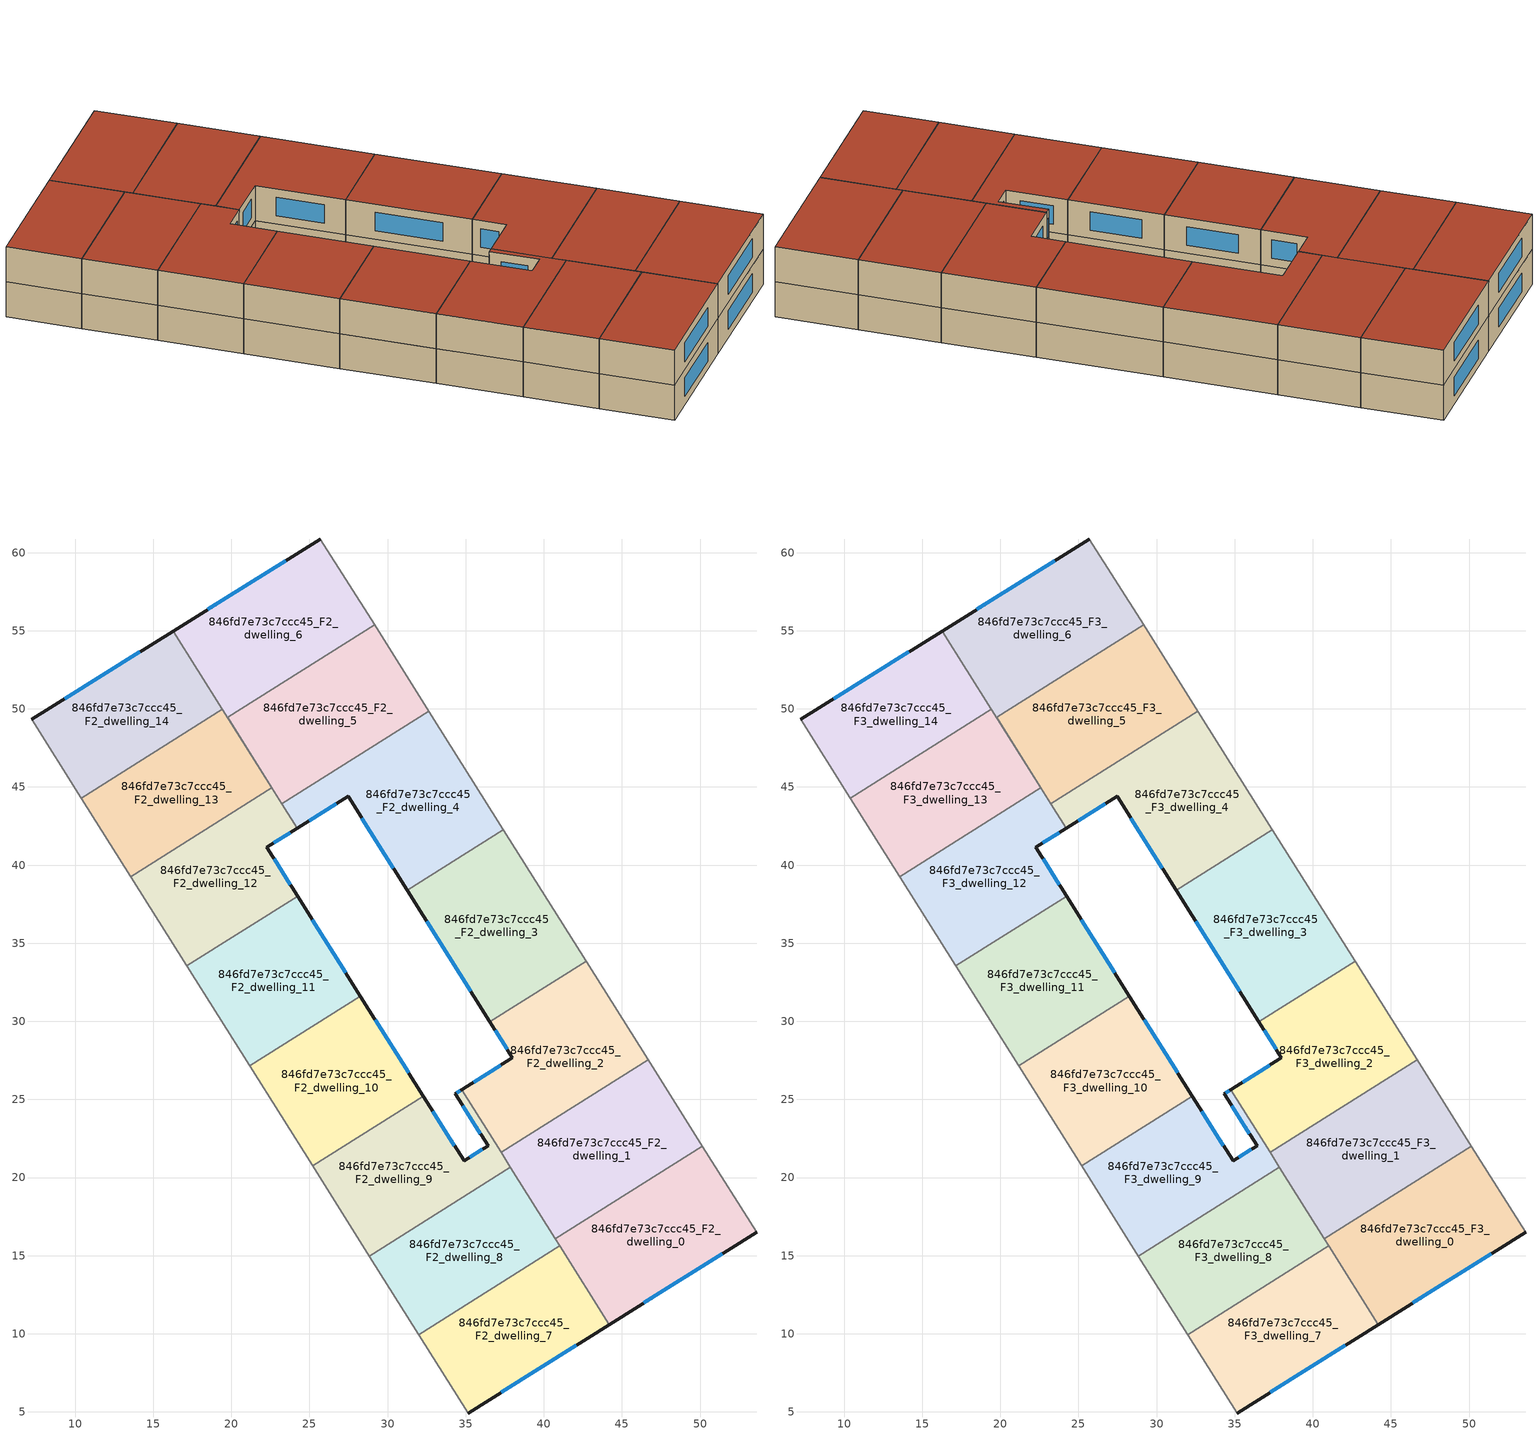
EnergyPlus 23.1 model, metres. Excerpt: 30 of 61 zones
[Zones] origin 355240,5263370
846fd7e73c7ccc45_F2_dwelling_0
 floor to 846fd7e73c7ccc45_F1_dwelling_0 (EU_floor_Construction): 50.16,22.02 53.63,16.49 44.2,10.59 40.74,16.09 z6
 wall outside (EU_wall_Construction): 44.2,10.59 53.63,16.49 z6:9
 wall adiabatic (EU_wall_Construction): 53.63,16.49 50.16,22.02 z6:9
 wall to 846fd7e73c7ccc45_F2_dwelling_1 (EU_wall_Construction): 50.16,22.02 40.74,16.09 z6:9
 wall to 846fd7e73c7ccc45_F2_dwelling_7 (EU_wall_Construction): 41.03,15.63 44.2,10.59 z6:9
 wall to 846fd7e73c7ccc45_F2_dwelling_8 (EU_wall_Construction): 40.74,16.09 41.03,15.63 z6:9
 window (EU_Window_Construction): 46.41,11.98 51.42,15.11 z6.7:8.3
846fd7e73c7ccc45_F2_dwelling_1
 floor to 846fd7e73c7ccc45_F1_dwelling_1 (EU_floor_Construction): 46.68,27.53 50.16,22.02 40.74,16.09 37.27,21.61 z6
 wall to 846fd7e73c7ccc45_F2_dwelling_2 (EU_wall_Construction): 46.68,27.53 37.27,21.61 z6:9
 wall adiabatic (EU_wall_Construction): 50.16,22.02 46.68,27.53 z6:9
 wall to 846fd7e73c7ccc45_F2_dwelling_8 (EU_wall_Construction): 37.87,20.66 40.74,16.09 z6:9
 wall to 846fd7e73c7ccc45_F2_dwelling_9 (EU_wall_Construction): 37.27,21.61 37.87,20.66 z6:9
846fd7e73c7ccc45_F2_dwelling_10
 floor to 846fd7e73c7ccc45_F1_dwelling_10 (EU_floor_Construction): 28.27,31.61 32.29,25.2 25.2,20.74 21.17,27.15 z6
 wall outside (EU_wall_Construction): 32.29,25.2 28.27,31.61 z6:9
 wall to 846fd7e73c7ccc45_F2_dwelling_9 (EU_wall_Construction): 25.2,20.74 32.29,25.2 z6:9
 wall adiabatic (EU_wall_Construction): 21.17,27.15 25.2,20.74 z6:9
 wall to 846fd7e73c7ccc45_F2_dwelling_11 (EU_wall_Construction): 28.27,31.61 21.17,27.15 z6:9
 window (EU_Window_Construction): 31.35,26.71 29.21,30.1 z6.7:8.3
846fd7e73c7ccc45_F2_dwelling_11
 floor to 846fd7e73c7ccc45_F1_dwelling_11 (EU_floor_Construction): 24.24,38.01 28.27,31.61 21.17,27.15 17.14,33.55 z6
 wall outside (EU_wall_Construction): 28.27,31.61 24.24,38.01 z6:9
 wall adiabatic (EU_wall_Construction): 17.14,33.55 21.17,27.15 z6:9
 wall to 846fd7e73c7ccc45_F2_dwelling_12 (EU_wall_Construction): 24.24,38.01 17.14,33.55 z6:9
 window (EU_Window_Construction): 27.32,33.11 25.18,36.51 z6.7:8.3
846fd7e73c7ccc45_F2_dwelling_12
 floor to 846fd7e73c7ccc45_F1_dwelling_12 (EU_floor_Construction): 22.59,44.94 24.22,42.36 22.27,41.14 24.24,38.01 17.14,33.55 13.56,39.25 z6
 wall outside (EU_wall_Construction): 24.24,38.01 22.27,41.14 24.22,42.36 z6:9
 wall adiabatic (EU_wall_Construction): 13.56,39.25 17.14,33.55 z6:9
 wall to 846fd7e73c7ccc45_F2_dwelling_13 (EU_wall_Construction): 22.59,44.94 13.56,39.25 z6:9
 wall to 846fd7e73c7ccc45_F2_dwelling_4 (EU_wall_Construction): 24.22,42.36 23.23,43.93 z6:9
 wall to 846fd7e73c7ccc45_F2_dwelling_5 (EU_wall_Construction): 23.23,43.93 22.59,44.94 z6:9
 window (EU_Window_Construction): 22.73,41.43 23.76,42.07 / 23.78,38.75 22.73,40.41 z6.7:8.3
846fd7e73c7ccc45_F2_dwelling_13
 floor to 846fd7e73c7ccc45_F1_dwelling_13 (EU_floor_Construction): 19.43,49.96 22.59,44.94 13.56,39.25 10.4,44.28 z6
 wall adiabatic (EU_wall_Construction): 10.4,44.28 13.56,39.25 z6:9
 wall to 846fd7e73c7ccc45_F2_dwelling_14 (EU_wall_Construction): 19.43,49.96 10.4,44.28 z6:9
 wall to 846fd7e73c7ccc45_F2_dwelling_6 (EU_wall_Construction): 22.59,44.94 19.43,49.96 z6:9
846fd7e73c7ccc45_F2_dwelling_14
 floor to 846fd7e73c7ccc45_F1_dwelling_14 (EU_floor_Construction): 16.28,54.98 19.43,49.96 10.4,44.28 7.22,49.32 z6
 wall outside (EU_wall_Construction): 16.28,54.98 7.22,49.32 z6:9
 wall adiabatic (EU_wall_Construction): 7.22,49.32 10.4,44.28 z6:9
 wall to 846fd7e73c7ccc45_F2_dwelling_6 (EU_wall_Construction): 19.43,49.97 16.28,54.98 z6:9
 window (EU_Window_Construction): 14.15,53.65 9.35,50.65 z6.7:8.3
846fd7e73c7ccc45_F2_dwelling_2
 floor to 846fd7e73c7ccc45_F1_dwelling_2 (EU_floor_Construction): 42.72,33.84 46.68,27.53 37.27,21.61 34.74,25.63 37.99,27.67 36.55,29.96 z6
 wall outside (EU_wall_Construction): 36.55,29.96 37.99,27.67 34.74,25.63 z6:9
 wall to 846fd7e73c7ccc45_F2_dwelling_3 (EU_wall_Construction): 42.72,33.84 36.55,29.96 z6:9
 wall adiabatic (EU_wall_Construction): 46.68,27.53 42.72,33.84 z6:9
 wall to 846fd7e73c7ccc45_F2_dwelling_9 (EU_wall_Construction): 34.74,25.63 37.27,21.61 z6:9
 window (EU_Window_Construction): 37.23,27.19 35.5,26.11 / 36.89,29.42 37.66,28.2 z6.7:8.3
846fd7e73c7ccc45_F2_dwelling_3
 floor to 846fd7e73c7ccc45_F1_dwelling_3 (EU_floor_Construction): 37.42,42.26 42.72,33.84 36.55,29.96 31.26,38.38 z6
 wall outside (EU_wall_Construction): 31.26,38.38 36.55,29.96 z6:9
 wall to 846fd7e73c7ccc45_F2_dwelling_4 (EU_wall_Construction): 37.42,42.26 31.26,38.38 z6:9
 wall adiabatic (EU_wall_Construction): 42.72,33.84 37.42,42.26 z6:9
 window (EU_Window_Construction): 32.5,36.41 35.31,31.94 z6.7:8.3
846fd7e73c7ccc45_F2_dwelling_4
 floor to 846fd7e73c7ccc45_F1_dwelling_4 (EU_floor_Construction): 32.64,49.85 37.42,42.26 31.26,38.38 27.48,44.39 24.22,42.36 23.23,43.93 z6
 wall outside (EU_wall_Construction): 24.22,42.36 27.48,44.39 31.26,38.38 z6:9
 wall to 846fd7e73c7ccc45_F2_dwelling_5 (EU_wall_Construction): 32.64,49.85 23.23,43.93 z6:9
 wall adiabatic (EU_wall_Construction): 37.42,42.26 32.64,49.85 z6:9
 window (EU_Window_Construction): 28.36,42.98 30.37,39.8 / 24.98,42.84 26.71,43.92 z6.7:8.3
846fd7e73c7ccc45_F2_dwelling_5
 floor to 846fd7e73c7ccc45_F1_dwelling_5 (EU_floor_Construction): 29.17,55.37 32.64,49.85 23.23,43.93 19.76,49.45 z6
 wall to 846fd7e73c7ccc45_F2_dwelling_6 (EU_wall_Construction): 29.17,55.37 19.76,49.45 22.6,44.94 z6:9
 wall adiabatic (EU_wall_Construction): 32.64,49.85 29.17,55.37 z6:9
846fd7e73c7ccc45_F2_dwelling_6
 floor to 846fd7e73c7ccc45_F1_dwelling_6 (EU_floor_Construction): 25.71,60.87 29.17,55.37 19.76,49.45 16.28,54.98 z6
 wall outside (EU_wall_Construction): 25.71,60.87 16.28,54.98 z6:9
 wall adiabatic (EU_wall_Construction): 29.17,55.37 25.71,60.87 z6:9
 window (EU_Window_Construction): 23.49,59.49 18.49,56.36 z6.7:8.3
846fd7e73c7ccc45_F2_dwelling_7
 floor to 846fd7e73c7ccc45_F1_dwelling_7 (EU_floor_Construction): 41.03,15.63 44.2,10.59 35.15,4.93 31.99,9.95 z6
 wall outside (EU_wall_Construction): 35.15,4.93 44.2,10.59 z6:9
 wall adiabatic (EU_wall_Construction): 31.99,9.95 35.15,4.93 z6:9
 wall to 846fd7e73c7ccc45_F2_dwelling_8 (EU_wall_Construction): 41.03,15.63 31.99,9.95 z6:9
 window (EU_Window_Construction): 37.27,6.26 42.07,9.26 z6.7:8.3
846fd7e73c7ccc45_F2_dwelling_8
 floor to 846fd7e73c7ccc45_F1_dwelling_8 (EU_floor_Construction): 37.87,20.66 41.03,15.63 31.99,9.95 28.83,14.97 z6
 wall adiabatic (EU_wall_Construction): 28.83,14.97 31.99,9.95 z6:9
 wall to 846fd7e73c7ccc45_F2_dwelling_9 (EU_wall_Construction): 37.87,20.66 28.83,14.97 z6:9
846fd7e73c7ccc45_F2_dwelling_9
 floor to 846fd7e73c7ccc45_F1_dwelling_9 (EU_floor_Construction): 34.74,25.63 37.87,20.66 28.83,14.97 25.2,20.74 32.29,25.2 34.89,21.07 36.43,22.03 34.33,25.38 z6
 wall outside (EU_wall_Construction): 34.74,25.63 34.33,25.38 36.43,22.03 34.89,21.07 32.29,25.2 z6:9
 wall adiabatic (EU_wall_Construction): 25.2,20.74 28.83,14.97 z6:9
 window (EU_Window_Construction): 36.07,21.81 35.25,21.3 / 34.82,24.59 35.94,22.82 / 34.64,25.57 34.43,25.44 / 34.28,22.04 32.91,24.23 z6.7:8.3
846fd7e73c7ccc45_F3_dwelling_0
 floor to 846fd7e73c7ccc45_F2_dwelling_0 (EU_floor_Construction): 50.16,22.02 53.63,16.49 44.2,10.59 40.74,16.09 z9
 wall outside (EU_wall_Construction): 44.2,10.59 53.63,16.49 z9:12
 wall adiabatic (EU_wall_Construction): 53.63,16.49 50.16,22.02 z9:12
 wall to 846fd7e73c7ccc45_F3_dwelling_1 (EU_wall_Construction): 50.16,22.02 40.74,16.09 z9:12
 wall to 846fd7e73c7ccc45_F3_dwelling_7 (EU_wall_Construction): 41.03,15.63 44.2,10.59 z9:12
 wall to 846fd7e73c7ccc45_F3_dwelling_8 (EU_wall_Construction): 40.74,16.09 41.03,15.63 z9:12
 window (EU_Window_Construction): 46.41,11.98 51.42,15.11 z9.7:11.3
 roof outside (EU_roof_Construction): 53.63,16.49 50.16,22.02 40.74,16.09 44.2,10.59 z12
846fd7e73c7ccc45_F3_dwelling_1
 floor to 846fd7e73c7ccc45_F2_dwelling_1 (EU_floor_Construction): 46.68,27.53 50.16,22.02 40.74,16.09 37.27,21.61 z9
 wall to 846fd7e73c7ccc45_F3_dwelling_2 (EU_wall_Construction): 46.68,27.53 37.27,21.61 z9:12
 wall adiabatic (EU_wall_Construction): 50.16,22.02 46.68,27.53 z9:12
 wall to 846fd7e73c7ccc45_F3_dwelling_8 (EU_wall_Construction): 37.87,20.66 40.74,16.09 z9:12
 wall to 846fd7e73c7ccc45_F3_dwelling_9 (EU_wall_Construction): 37.27,21.61 37.87,20.66 z9:12
 roof outside (EU_roof_Construction): 50.16,22.02 46.68,27.53 37.27,21.61 40.74,16.09 z12
846fd7e73c7ccc45_F3_dwelling_10
 floor to 846fd7e73c7ccc45_F2_dwelling_10 (EU_floor_Construction): 28.27,31.61 32.29,25.2 25.2,20.74 21.17,27.15 z9
 wall outside (EU_wall_Construction): 32.29,25.2 28.27,31.61 z9:12
 wall to 846fd7e73c7ccc45_F3_dwelling_9 (EU_wall_Construction): 25.2,20.74 32.29,25.2 z9:12
 wall adiabatic (EU_wall_Construction): 21.17,27.15 25.2,20.74 z9:12
 wall to 846fd7e73c7ccc45_F3_dwelling_11 (EU_wall_Construction): 28.27,31.61 21.17,27.15 z9:12
 window (EU_Window_Construction): 31.35,26.71 29.21,30.1 z9.7:11.3
 roof outside (EU_roof_Construction): 32.29,25.2 28.27,31.61 21.17,27.15 25.2,20.74 z12
846fd7e73c7ccc45_F3_dwelling_11
 floor to 846fd7e73c7ccc45_F2_dwelling_11 (EU_floor_Construction): 24.24,38.01 28.27,31.61 21.17,27.15 17.14,33.55 z9
 wall outside (EU_wall_Construction): 28.27,31.61 24.24,38.01 z9:12
 wall adiabatic (EU_wall_Construction): 17.14,33.55 21.17,27.15 z9:12
 wall to 846fd7e73c7ccc45_F3_dwelling_12 (EU_wall_Construction): 24.24,38.01 17.14,33.55 z9:12
 window (EU_Window_Construction): 27.32,33.11 25.18,36.51 z9.7:11.3
 roof outside (EU_roof_Construction): 28.27,31.61 24.24,38.01 17.14,33.55 21.17,27.15 z12
846fd7e73c7ccc45_F3_dwelling_12
 floor to 846fd7e73c7ccc45_F2_dwelling_12 (EU_floor_Construction): 22.59,44.94 24.22,42.36 22.27,41.14 24.24,38.01 17.14,33.55 13.56,39.25 z9
 wall outside (EU_wall_Construction): 24.24,38.01 22.27,41.14 24.22,42.36 z9:12
 wall adiabatic (EU_wall_Construction): 13.56,39.25 17.14,33.55 z9:12
 wall to 846fd7e73c7ccc45_F3_dwelling_13 (EU_wall_Construction): 22.59,44.94 13.56,39.25 z9:12
 wall to 846fd7e73c7ccc45_F3_dwelling_4 (EU_wall_Construction): 24.22,42.36 23.23,43.93 z9:12
 wall to 846fd7e73c7ccc45_F3_dwelling_5 (EU_wall_Construction): 23.23,43.93 22.59,44.94 z9:12
 window (EU_Window_Construction): 22.73,41.43 23.76,42.07 / 23.78,38.75 22.73,40.41 z9.7:11.3
 roof outside (EU_roof_Construction): 24.24,38.01 22.27,41.14 24.22,42.36 22.59,44.94 13.56,39.25 17.14,33.55 z12
846fd7e73c7ccc45_F3_dwelling_13
 floor to 846fd7e73c7ccc45_F2_dwelling_13 (EU_floor_Construction): 19.43,49.96 22.59,44.94 13.56,39.25 10.4,44.28 z9
 wall adiabatic (EU_wall_Construction): 10.4,44.28 13.56,39.25 z9:12
 wall to 846fd7e73c7ccc45_F3_dwelling_14 (EU_wall_Construction): 19.43,49.96 10.4,44.28 z9:12
 wall to 846fd7e73c7ccc45_F3_dwelling_6 (EU_wall_Construction): 22.59,44.94 19.43,49.96 z9:12
 roof outside (EU_roof_Construction): 22.59,44.94 19.43,49.96 10.4,44.28 13.56,39.25 z12
846fd7e73c7ccc45_F3_dwelling_14
 floor to 846fd7e73c7ccc45_F2_dwelling_14 (EU_floor_Construction): 16.28,54.98 19.43,49.96 10.4,44.28 7.22,49.32 z9
 wall outside (EU_wall_Construction): 16.28,54.98 7.22,49.32 z9:12
 wall adiabatic (EU_wall_Construction): 7.22,49.32 10.4,44.28 z9:12
 wall to 846fd7e73c7ccc45_F3_dwelling_6 (EU_wall_Construction): 19.43,49.97 16.28,54.98 z9:12
 window (EU_Window_Construction): 14.15,53.65 9.35,50.65 z9.7:11.3
 roof outside (EU_roof_Construction): 19.43,49.96 16.28,54.98 7.22,49.32 10.4,44.28 z12
846fd7e73c7ccc45_F3_dwelling_2
 floor to 846fd7e73c7ccc45_F2_dwelling_2 (EU_floor_Construction): 42.72,33.84 46.68,27.53 37.27,21.61 34.74,25.63 37.99,27.67 36.55,29.96 z9
 wall outside (EU_wall_Construction): 36.55,29.96 37.99,27.67 34.74,25.63 z9:12
 wall to 846fd7e73c7ccc45_F3_dwelling_3 (EU_wall_Construction): 42.72,33.84 36.55,29.96 z9:12
 wall adiabatic (EU_wall_Construction): 46.68,27.53 42.72,33.84 z9:12
 wall to 846fd7e73c7ccc45_F3_dwelling_9 (EU_wall_Construction): 34.74,25.63 37.27,21.61 z9:12
 window (EU_Window_Construction): 37.23,27.19 35.5,26.11 / 36.89,29.42 37.66,28.2 z9.7:11.3
 roof outside (EU_roof_Construction): 46.68,27.53 42.72,33.84 36.55,29.96 37.99,27.67 34.74,25.63 37.27,21.61 z12
846fd7e73c7ccc45_F3_dwelling_3
 floor to 846fd7e73c7ccc45_F2_dwelling_3 (EU_floor_Construction): 37.42,42.26 42.72,33.84 36.55,29.96 31.26,38.38 z9
 wall outside (EU_wall_Construction): 31.26,38.38 36.55,29.96 z9:12
 wall to 846fd7e73c7ccc45_F3_dwelling_4 (EU_wall_Construction): 37.42,42.26 31.26,38.38 z9:12
 wall adiabatic (EU_wall_Construction): 42.72,33.84 37.42,42.26 z9:12
 window (EU_Window_Construction): 32.5,36.41 35.31,31.94 z9.7:11.3
 roof outside (EU_roof_Construction): 42.72,33.84 37.42,42.26 31.26,38.38 36.55,29.96 z12
846fd7e73c7ccc45_F3_dwelling_4
 floor to 846fd7e73c7ccc45_F2_dwelling_4 (EU_floor_Construction): 32.64,49.85 37.42,42.26 31.26,38.38 27.48,44.39 24.22,42.36 23.23,43.93 z9
 wall outside (EU_wall_Construction): 24.22,42.36 27.48,44.39 31.26,38.38 z9:12
 wall to 846fd7e73c7ccc45_F3_dwelling_5 (EU_wall_Construction): 32.64,49.85 23.23,43.93 z9:12
 wall adiabatic (EU_wall_Construction): 37.42,42.26 32.64,49.85 z9:12
 window (EU_Window_Construction): 28.36,42.98 30.37,39.8 / 24.98,42.84 26.71,43.92 z9.7:11.3
 roof outside (EU_roof_Construction): 37.42,42.26 32.64,49.85 23.23,43.93 24.22,42.36 27.48,44.39 31.26,38.38 z12
846fd7e73c7ccc45_F3_dwelling_5
 floor to 846fd7e73c7ccc45_F2_dwelling_5 (EU_floor_Construction): 29.17,55.37 32.64,49.85 23.23,43.93 19.76,49.45 z9
 wall to 846fd7e73c7ccc45_F3_dwelling_6 (EU_wall_Construction): 29.17,55.37 19.76,49.45 22.6,44.94 z9:12
 wall adiabatic (EU_wall_Construction): 32.64,49.85 29.17,55.37 z9:12
 roof outside (EU_roof_Construction): 32.64,49.85 29.17,55.37 19.76,49.45 23.23,43.93 z12
846fd7e73c7ccc45_F3_dwelling_6
 floor to 846fd7e73c7ccc45_F2_dwelling_6 (EU_floor_Construction): 25.71,60.87 29.17,55.37 19.76,49.45 16.28,54.98 z9
 wall outside (EU_wall_Construction): 25.71,60.87 16.28,54.98 z9:12
 wall adiabatic (EU_wall_Construction): 29.17,55.37 25.71,60.87 z9:12
 window (EU_Window_Construction): 23.49,59.49 18.49,56.36 z9.7:11.3
 roof outside (EU_roof_Construction): 29.17,55.37 25.71,60.87 16.28,54.98 19.76,49.45 z12
846fd7e73c7ccc45_F3_dwelling_7
 floor to 846fd7e73c7ccc45_F2_dwelling_7 (EU_floor_Construction): 41.03,15.63 44.2,10.59 35.15,4.93 31.99,9.95 z9
 wall outside (EU_wall_Construction): 35.15,4.93 44.2,10.59 z9:12
 wall adiabatic (EU_wall_Construction): 31.99,9.95 35.15,4.93 z9:12
 wall to 846fd7e73c7ccc45_F3_dwelling_8 (EU_wall_Construction): 41.03,15.63 31.99,9.95 z9:12
 window (EU_Window_Construction): 37.27,6.26 42.07,9.26 z9.7:11.3
 roof outside (EU_roof_Construction): 44.2,10.59 41.03,15.63 31.99,9.95 35.15,4.93 z12
846fd7e73c7ccc45_F3_dwelling_8
 floor to 846fd7e73c7ccc45_F2_dwelling_8 (EU_floor_Construction): 37.87,20.66 41.03,15.63 31.99,9.95 28.83,14.97 z9
 wall adiabatic (EU_wall_Construction): 28.83,14.97 31.99,9.95 z9:12
 wall to 846fd7e73c7ccc45_F3_dwelling_9 (EU_wall_Construction): 37.87,20.66 28.83,14.97 z9:12
 roof outside (EU_roof_Construction): 41.03,15.63 37.87,20.66 28.83,14.97 31.99,9.95 z12
846fd7e73c7ccc45_F3_dwelling_9
 floor to 846fd7e73c7ccc45_F2_dwelling_9 (EU_floor_Construction): 34.74,25.63 37.87,20.66 28.83,14.97 25.2,20.74 32.29,25.2 34.89,21.07 36.43,22.03 34.33,25.38 z9
 wall outside (EU_wall_Construction): 34.74,25.63 34.33,25.38 36.43,22.03 34.89,21.07 32.29,25.2 z9:12
 wall adiabatic (EU_wall_Construction): 25.2,20.74 28.83,14.97 z9:12
 window (EU_Window_Construction): 36.07,21.81 35.25,21.3 / 34.82,24.59 35.94,22.82 / 34.64,25.57 34.43,25.44 / 34.28,22.04 32.91,24.23 z9.7:11.3
 roof outside (EU_roof_Construction): 37.87,20.66 34.74,25.63 34.33,25.38 36.43,22.03 34.89,21.07 32.29,25.2 25.2,20.74 28.83,14.97 z12
[Building]
EU S2 Campaign: North Axis=0; Terrain=City; Solar Distribution=FullExterior
[Site:Location]
Budapest.Ferenc.Liszt.Intl.AP: Latitude=47.437; Longitude=19.256; Time Zone=1; Elevation=185
[SizingPeriod:WeatherFileDays]
AnnualSizingPeriod: Begin Month=1; Begin Day of Month=1; End Month=12; End Day of Month=31; Day of Week for Start Day=Monday; Use Weather File Daylight Saving Period=No; Use Weather File Rain and Snow Indicators=No
[MATERIAL]
EU_InternalMass_Material: Roughness=MediumRough; Thickness=0.1; Conductivity=1; Density=1800; Specific Heat=900; Thermal Absorptance=0.9; Solar Absorptance=0.7; Visible Absorptance=0.7
[MATERIAL:NOMASS] Roughness=MediumRough; Thermal Absorptance=0.9; Solar Absorptance=0.7; Visible Absorptance=0.7
Name | Thermal Resistance
EU_wall_NoMass | 0.832559
EU_roof_NoMass | 1.39638
EU_floor_NoMass | 0.872794
[WINDOWMATERIAL:SIMPLEGLAZINGSYSTEM]
EU_Window_SimpleGlazing: UFactor=2.79869; Solar Heat Gain Coefficient=0.75; Visible Transmittance=0.75
[CONSTRUCTION]
EU_wall_Construction: EU_wall_NoMass
EU_roof_Construction: EU_roof_NoMass
EU_floor_Construction: EU_floor_NoMass
EU_Window_Construction: EU_Window_SimpleGlazing
EU_InternalMass_Construction: EU_InternalMass_Material
[ZONE] Type=1; Multiplier=1; Ceiling Height=autocalculate; Floor Area=autocalculate; Part of Total Floor Area=Yes
Name | Volume
846fd7e73c7ccc45_F2_dwelling_0; 846fd7e73c7ccc45_F3_dwelling_0 | 217.408
846fd7e73c7ccc45_F2_dwelling_1; 846fd7e73c7ccc45_F3_dwelling_1 | 217.437
846fd7e73c7ccc45_F2_dwelling_10; 846fd7e73c7ccc45_F3_dwelling_10; 846fd7e73c7ccc45_F2_dwelling_7; 846fd7e73c7ccc45_F3_dwelling_7 | 190.254
846fd7e73c7ccc45_F2_dwelling_11; 846fd7e73c7ccc45_F3_dwelling_11 | 190.251
846fd7e73c7ccc45_F2_dwelling_12; 846fd7e73c7ccc45_F3_dwelling_12 | 190.265
846fd7e73c7ccc45_F2_dwelling_13; 846fd7e73c7ccc45_F3_dwelling_13; 846fd7e73c7ccc45_F2_dwelling_8; 846fd7e73c7ccc45_F3_dwelling_8 | 190.234
846fd7e73c7ccc45_F2_dwelling_14; 846fd7e73c7ccc45_F3_dwelling_14 | 190.249
846fd7e73c7ccc45_F2_dwelling_2; 846fd7e73c7ccc45_F3_dwelling_2 | 217.428
846fd7e73c7ccc45_F2_dwelling_3; 846fd7e73c7ccc45_F3_dwelling_3 | 217.421
846fd7e73c7ccc45_F2_dwelling_4; 846fd7e73c7ccc45_F3_dwelling_4 | 217.423
846fd7e73c7ccc45_F2_dwelling_5; 846fd7e73c7ccc45_F3_dwelling_5 | 217.413
846fd7e73c7ccc45_F2_dwelling_6; 846fd7e73c7ccc45_F3_dwelling_6 | 217.434
846fd7e73c7ccc45_F2_dwelling_9; 846fd7e73c7ccc45_F3_dwelling_9 | 190.221
[INTERNALMASS] Construction=EU_InternalMass_Construction
Name | Zone or ZoneList | Surface Area
846fd7e73c7ccc45_F2_dwelling_0_EU_InternalMass | 846fd7e73c7ccc45_F2_dwelling_0 | 72.4695
846fd7e73c7ccc45_F2_dwelling_1_EU_InternalMass | 846fd7e73c7ccc45_F2_dwelling_1 | 72.4789
846fd7e73c7ccc45_F2_dwelling_2_EU_InternalMass | 846fd7e73c7ccc45_F2_dwelling_2 | 72.4761
846fd7e73c7ccc45_F2_dwelling_3_EU_InternalMass | 846fd7e73c7ccc45_F2_dwelling_3 | 72.4736
846fd7e73c7ccc45_F2_dwelling_4_EU_InternalMass | 846fd7e73c7ccc45_F2_dwelling_4 | 72.4743
846fd7e73c7ccc45_F2_dwelling_5_EU_InternalMass | 846fd7e73c7ccc45_F2_dwelling_5 | 72.4712
846fd7e73c7ccc45_F2_dwelling_6_EU_InternalMass | 846fd7e73c7ccc45_F2_dwelling_6 | 72.4818
846fd7e73c7ccc45_F2_dwelling_7_EU_InternalMass | 846fd7e73c7ccc45_F2_dwelling_7 | 63.418
846fd7e73c7ccc45_F2_dwelling_8_EU_InternalMass | 846fd7e73c7ccc45_F2_dwelling_8 | 63.4115
846fd7e73c7ccc45_F2_dwelling_9_EU_InternalMass | 846fd7e73c7ccc45_F2_dwelling_9 | 63.4067
846fd7e73c7ccc45_F2_dwelling_10_EU_InternalMass | 846fd7e73c7ccc45_F2_dwelling_10 | 63.4182
846fd7e73c7ccc45_F2_dwelling_11_EU_InternalMass | 846fd7e73c7ccc45_F2_dwelling_11 | 63.417
846fd7e73c7ccc45_F2_dwelling_12_EU_InternalMass | 846fd7e73c7ccc45_F2_dwelling_12 | 63.4216
846fd7e73c7ccc45_F2_dwelling_13_EU_InternalMass | 846fd7e73c7ccc45_F2_dwelling_13 | 63.4115
846fd7e73c7ccc45_F2_dwelling_14_EU_InternalMass | 846fd7e73c7ccc45_F2_dwelling_14 | 63.4164
846fd7e73c7ccc45_F3_dwelling_0_EU_InternalMass | 846fd7e73c7ccc45_F3_dwelling_0 | 72.4695
846fd7e73c7ccc45_F3_dwelling_1_EU_InternalMass | 846fd7e73c7ccc45_F3_dwelling_1 | 72.4789
846fd7e73c7ccc45_F3_dwelling_2_EU_InternalMass | 846fd7e73c7ccc45_F3_dwelling_2 | 72.4761
846fd7e73c7ccc45_F3_dwelling_3_EU_InternalMass | 846fd7e73c7ccc45_F3_dwelling_3 | 72.4736
846fd7e73c7ccc45_F3_dwelling_4_EU_InternalMass | 846fd7e73c7ccc45_F3_dwelling_4 | 72.4743
846fd7e73c7ccc45_F3_dwelling_5_EU_InternalMass | 846fd7e73c7ccc45_F3_dwelling_5 | 72.4712
846fd7e73c7ccc45_F3_dwelling_6_EU_InternalMass | 846fd7e73c7ccc45_F3_dwelling_6 | 72.4818
846fd7e73c7ccc45_F3_dwelling_7_EU_InternalMass | 846fd7e73c7ccc45_F3_dwelling_7 | 63.418
846fd7e73c7ccc45_F3_dwelling_8_EU_InternalMass | 846fd7e73c7ccc45_F3_dwelling_8 | 63.4115
846fd7e73c7ccc45_F3_dwelling_9_EU_InternalMass | 846fd7e73c7ccc45_F3_dwelling_9 | 63.4067
846fd7e73c7ccc45_F3_dwelling_10_EU_InternalMass | 846fd7e73c7ccc45_F3_dwelling_10 | 63.4182
846fd7e73c7ccc45_F3_dwelling_11_EU_InternalMass | 846fd7e73c7ccc45_F3_dwelling_11 | 63.417
846fd7e73c7ccc45_F3_dwelling_12_EU_InternalMass | 846fd7e73c7ccc45_F3_dwelling_12 | 63.4216
846fd7e73c7ccc45_F3_dwelling_13_EU_InternalMass | 846fd7e73c7ccc45_F3_dwelling_13 | 63.4115
846fd7e73c7ccc45_F3_dwelling_14_EU_InternalMass | 846fd7e73c7ccc45_F3_dwelling_14 | 63.4164
[OTHEREQUIPMENT] Fuel Type=Electricity; Design Level Calculation Method=Watts/Area; Power per Zone Floor Area=1; Fraction Latent=0; Fraction Radiant=0; Fraction Lost=0; Carbon Dioxide Generation Rate=0; EndUse Subcategory=EU_Step8_InternalGains
Name | Zone or ZoneList or Space or SpaceList | Schedule
EU_Step8_InternalGain_846fd7e73c7ccc45_F2_dwelling_0_f000 | 846fd7e73c7ccc45_F2_dwelling_0 | EU_Step8_GainSchedule_846fd7e73c7ccc45_F2_dwelling_0_f000
EU_Step8_InternalGain_846fd7e73c7ccc45_F2_dwelling_1_f000 | 846fd7e73c7ccc45_F2_dwelling_1 | EU_Step8_GainSchedule_846fd7e73c7ccc45_F2_dwelling_1_f000
EU_Step8_InternalGain_846fd7e73c7ccc45_F2_dwelling_2_f000 | 846fd7e73c7ccc45_F2_dwelling_2 | EU_Step8_GainSchedule_846fd7e73c7ccc45_F2_dwelling_2_f000
EU_Step8_InternalGain_846fd7e73c7ccc45_F2_dwelling_3_f000 | 846fd7e73c7ccc45_F2_dwelling_3 | EU_Step8_GainSchedule_846fd7e73c7ccc45_F2_dwelling_3_f000
EU_Step8_InternalGain_846fd7e73c7ccc45_F2_dwelling_4_f000 | 846fd7e73c7ccc45_F2_dwelling_4 | EU_Step8_GainSchedule_846fd7e73c7ccc45_F2_dwelling_4_f000
EU_Step8_InternalGain_846fd7e73c7ccc45_F2_dwelling_5_f000 | 846fd7e73c7ccc45_F2_dwelling_5 | EU_Step8_GainSchedule_846fd7e73c7ccc45_F2_dwelling_5_f000
EU_Step8_InternalGain_846fd7e73c7ccc45_F2_dwelling_6_f000 | 846fd7e73c7ccc45_F2_dwelling_6 | EU_Step8_GainSchedule_846fd7e73c7ccc45_F2_dwelling_6_f000
EU_Step8_InternalGain_846fd7e73c7ccc45_F2_dwelling_7_f000 | 846fd7e73c7ccc45_F2_dwelling_7 | EU_Step8_GainSchedule_846fd7e73c7ccc45_F2_dwelling_7_f000
EU_Step8_InternalGain_846fd7e73c7ccc45_F2_dwelling_8_f000 | 846fd7e73c7ccc45_F2_dwelling_8 | EU_Step8_GainSchedule_846fd7e73c7ccc45_F2_dwelling_8_f000
EU_Step8_InternalGain_846fd7e73c7ccc45_F2_dwelling_9_f000 | 846fd7e73c7ccc45_F2_dwelling_9 | EU_Step8_GainSchedule_846fd7e73c7ccc45_F2_dwelling_9_f000
EU_Step8_InternalGain_846fd7e73c7ccc45_F2_dwelling_10_f000 | 846fd7e73c7ccc45_F2_dwelling_10 | EU_Step8_GainSchedule_846fd7e73c7ccc45_F2_dwelling_10_f000
EU_Step8_InternalGain_846fd7e73c7ccc45_F2_dwelling_11_f000 | 846fd7e73c7ccc45_F2_dwelling_11 | EU_Step8_GainSchedule_846fd7e73c7ccc45_F2_dwelling_11_f000
EU_Step8_InternalGain_846fd7e73c7ccc45_F2_dwelling_12_f000 | 846fd7e73c7ccc45_F2_dwelling_12 | EU_Step8_GainSchedule_846fd7e73c7ccc45_F2_dwelling_12_f000
EU_Step8_InternalGain_846fd7e73c7ccc45_F2_dwelling_13_f000 | 846fd7e73c7ccc45_F2_dwelling_13 | EU_Step8_GainSchedule_846fd7e73c7ccc45_F2_dwelling_13_f000
EU_Step8_InternalGain_846fd7e73c7ccc45_F2_dwelling_14_f000 | 846fd7e73c7ccc45_F2_dwelling_14 | EU_Step8_GainSchedule_846fd7e73c7ccc45_F2_dwelling_14_f000
EU_Step8_InternalGain_846fd7e73c7ccc45_F3_dwelling_0_f000 | 846fd7e73c7ccc45_F3_dwelling_0 | EU_Step8_GainSchedule_846fd7e73c7ccc45_F3_dwelling_0_f000
EU_Step8_InternalGain_846fd7e73c7ccc45_F3_dwelling_1_f000 | 846fd7e73c7ccc45_F3_dwelling_1 | EU_Step8_GainSchedule_846fd7e73c7ccc45_F3_dwelling_1_f000
EU_Step8_InternalGain_846fd7e73c7ccc45_F3_dwelling_2_f000 | 846fd7e73c7ccc45_F3_dwelling_2 | EU_Step8_GainSchedule_846fd7e73c7ccc45_F3_dwelling_2_f000
EU_Step8_InternalGain_846fd7e73c7ccc45_F3_dwelling_3_f000 | 846fd7e73c7ccc45_F3_dwelling_3 | EU_Step8_GainSchedule_846fd7e73c7ccc45_F3_dwelling_3_f000
EU_Step8_InternalGain_846fd7e73c7ccc45_F3_dwelling_4_f000 | 846fd7e73c7ccc45_F3_dwelling_4 | EU_Step8_GainSchedule_846fd7e73c7ccc45_F3_dwelling_4_f000
EU_Step8_InternalGain_846fd7e73c7ccc45_F3_dwelling_5_f000 | 846fd7e73c7ccc45_F3_dwelling_5 | EU_Step8_GainSchedule_846fd7e73c7ccc45_F3_dwelling_5_f000
EU_Step8_InternalGain_846fd7e73c7ccc45_F3_dwelling_6_f000 | 846fd7e73c7ccc45_F3_dwelling_6 | EU_Step8_GainSchedule_846fd7e73c7ccc45_F3_dwelling_6_f000
EU_Step8_InternalGain_846fd7e73c7ccc45_F3_dwelling_7_f000 | 846fd7e73c7ccc45_F3_dwelling_7 | EU_Step8_GainSchedule_846fd7e73c7ccc45_F3_dwelling_7_f000
EU_Step8_InternalGain_846fd7e73c7ccc45_F3_dwelling_8_f000 | 846fd7e73c7ccc45_F3_dwelling_8 | EU_Step8_GainSchedule_846fd7e73c7ccc45_F3_dwelling_8_f000
EU_Step8_InternalGain_846fd7e73c7ccc45_F3_dwelling_9_f000 | 846fd7e73c7ccc45_F3_dwelling_9 | EU_Step8_GainSchedule_846fd7e73c7ccc45_F3_dwelling_9_f000
EU_Step8_InternalGain_846fd7e73c7ccc45_F3_dwelling_10_f000 | 846fd7e73c7ccc45_F3_dwelling_10 | EU_Step8_GainSchedule_846fd7e73c7ccc45_F3_dwelling_10_f000
EU_Step8_InternalGain_846fd7e73c7ccc45_F3_dwelling_11_f000 | 846fd7e73c7ccc45_F3_dwelling_11 | EU_Step8_GainSchedule_846fd7e73c7ccc45_F3_dwelling_11_f000
EU_Step8_InternalGain_846fd7e73c7ccc45_F3_dwelling_12_f000 | 846fd7e73c7ccc45_F3_dwelling_12 | EU_Step8_GainSchedule_846fd7e73c7ccc45_F3_dwelling_12_f000
EU_Step8_InternalGain_846fd7e73c7ccc45_F3_dwelling_13_f000 | 846fd7e73c7ccc45_F3_dwelling_13 | EU_Step8_GainSchedule_846fd7e73c7ccc45_F3_dwelling_13_f000
EU_Step8_InternalGain_846fd7e73c7ccc45_F3_dwelling_14_f000 | 846fd7e73c7ccc45_F3_dwelling_14 | EU_Step8_GainSchedule_846fd7e73c7ccc45_F3_dwelling_14_f000
[ZONEVENTILATION:DESIGNFLOWRATE] Schedule=EU_AlwaysOn; Design Flow Rate Calculation Method=AirChanges/Hour; Air Changes per Hour=0.475469; Ventilation Type=Natural; Fan Pressure Rise=0; Fan Total Efficiency=1; Constant Term Coefficient=1; Temperature Term Coefficient=0; Velocity Term Coefficient=0; Velocity Squared Term Coefficient=0; Minimum Indoor Temperature=-100; Maximum Indoor Temperature=100; Delta Temperature=-100; Minimum Outdoor Temperature=-100; Maximum Outdoor Temperature=100; Maximum Wind Speed=40
Name | Zone or ZoneList or Space or SpaceList
EU_ConstantAir_846fd7e73c7ccc45_F2_dwelling_0 | 846fd7e73c7ccc45_F2_dwelling_0
EU_ConstantAir_846fd7e73c7ccc45_F2_dwelling_1 | 846fd7e73c7ccc45_F2_dwelling_1
EU_ConstantAir_846fd7e73c7ccc45_F2_dwelling_2 | 846fd7e73c7ccc45_F2_dwelling_2
EU_ConstantAir_846fd7e73c7ccc45_F2_dwelling_3 | 846fd7e73c7ccc45_F2_dwelling_3
EU_ConstantAir_846fd7e73c7ccc45_F2_dwelling_4 | 846fd7e73c7ccc45_F2_dwelling_4
EU_ConstantAir_846fd7e73c7ccc45_F2_dwelling_5 | 846fd7e73c7ccc45_F2_dwelling_5
EU_ConstantAir_846fd7e73c7ccc45_F2_dwelling_6 | 846fd7e73c7ccc45_F2_dwelling_6
EU_ConstantAir_846fd7e73c7ccc45_F2_dwelling_7 | 846fd7e73c7ccc45_F2_dwelling_7
EU_ConstantAir_846fd7e73c7ccc45_F2_dwelling_8 | 846fd7e73c7ccc45_F2_dwelling_8
EU_ConstantAir_846fd7e73c7ccc45_F2_dwelling_9 | 846fd7e73c7ccc45_F2_dwelling_9
EU_ConstantAir_846fd7e73c7ccc45_F2_dwelling_10 | 846fd7e73c7ccc45_F2_dwelling_10
EU_ConstantAir_846fd7e73c7ccc45_F2_dwelling_11 | 846fd7e73c7ccc45_F2_dwelling_11
EU_ConstantAir_846fd7e73c7ccc45_F2_dwelling_12 | 846fd7e73c7ccc45_F2_dwelling_12
EU_ConstantAir_846fd7e73c7ccc45_F2_dwelling_13 | 846fd7e73c7ccc45_F2_dwelling_13
EU_ConstantAir_846fd7e73c7ccc45_F2_dwelling_14 | 846fd7e73c7ccc45_F2_dwelling_14
EU_ConstantAir_846fd7e73c7ccc45_F3_dwelling_0 | 846fd7e73c7ccc45_F3_dwelling_0
EU_ConstantAir_846fd7e73c7ccc45_F3_dwelling_1 | 846fd7e73c7ccc45_F3_dwelling_1
EU_ConstantAir_846fd7e73c7ccc45_F3_dwelling_2 | 846fd7e73c7ccc45_F3_dwelling_2
EU_ConstantAir_846fd7e73c7ccc45_F3_dwelling_3 | 846fd7e73c7ccc45_F3_dwelling_3
EU_ConstantAir_846fd7e73c7ccc45_F3_dwelling_4 | 846fd7e73c7ccc45_F3_dwelling_4
EU_ConstantAir_846fd7e73c7ccc45_F3_dwelling_5 | 846fd7e73c7ccc45_F3_dwelling_5
EU_ConstantAir_846fd7e73c7ccc45_F3_dwelling_6 | 846fd7e73c7ccc45_F3_dwelling_6
EU_ConstantAir_846fd7e73c7ccc45_F3_dwelling_7 | 846fd7e73c7ccc45_F3_dwelling_7
EU_ConstantAir_846fd7e73c7ccc45_F3_dwelling_8 | 846fd7e73c7ccc45_F3_dwelling_8
EU_ConstantAir_846fd7e73c7ccc45_F3_dwelling_9 | 846fd7e73c7ccc45_F3_dwelling_9
EU_ConstantAir_846fd7e73c7ccc45_F3_dwelling_10 | 846fd7e73c7ccc45_F3_dwelling_10
EU_ConstantAir_846fd7e73c7ccc45_F3_dwelling_11 | 846fd7e73c7ccc45_F3_dwelling_11
EU_ConstantAir_846fd7e73c7ccc45_F3_dwelling_12 | 846fd7e73c7ccc45_F3_dwelling_12
EU_ConstantAir_846fd7e73c7ccc45_F3_dwelling_13 | 846fd7e73c7ccc45_F3_dwelling_13
EU_ConstantAir_846fd7e73c7ccc45_F3_dwelling_14 | 846fd7e73c7ccc45_F3_dwelling_14
[HVACTEMPLATE:THERMOSTAT] Constant Heating Setpoint=20; Constant Cooling Setpoint=50
EU_HeatOnly_846fd7e73c7ccc45_F0_dwelling_0; EU_HeatOnly_846fd7e73c7ccc45_F0_dwelling_1; EU_HeatOnly_846fd7e73c7ccc45_F0_dwelling_2; EU_HeatOnly_846fd7e73c7ccc45_F0_dwelling_3; EU_HeatOnly_846fd7e73c7ccc45_F0_dwelling_4; EU_HeatOnly_846fd7e73c7ccc45_F0_dwelling_5; EU_HeatOnly_846fd7e73c7ccc45_F0_dwelling_6; EU_HeatOnly_846fd7e73c7ccc45_F0_dwelling_7; EU_HeatOnly_846fd7e73c7ccc45_F0_dwelling_8; EU_HeatOnly_846fd7e73c7ccc45_F0_dwelling_9; EU_HeatOnly_846fd7e73c7ccc45_F0_dwelling_10; EU_HeatOnly_846fd7e73c7ccc45_F0_dwelling_11; EU_HeatOnly_846fd7e73c7ccc45_F0_dwelling_12; EU_HeatOnly_846fd7e73c7ccc45_F0_dwelling_13; EU_HeatOnly_846fd7e73c7ccc45_F0_dwelling_14; EU_HeatOnly_846fd7e73c7ccc45_F0_dwelling_15; EU_HeatOnly_846fd7e73c7ccc45_F1_dwelling_0; EU_HeatOnly_846fd7e73c7ccc45_F1_dwelling_1; EU_HeatOnly_846fd7e73c7ccc45_F1_dwelling_2; EU_HeatOnly_846fd7e73c7ccc45_F1_dwelling_3; EU_HeatOnly_846fd7e73c7ccc45_F1_dwelling_4; EU_HeatOnly_846fd7e73c7ccc45_F1_dwelling_5; EU_HeatOnly_846fd7e73c7ccc45_F1_dwelling_6; EU_HeatOnly_846fd7e73c7ccc45_F1_dwelling_7; EU_HeatOnly_846fd7e73c7ccc45_F1_dwelling_8; EU_HeatOnly_846fd7e73c7ccc45_F1_dwelling_9; EU_HeatOnly_846fd7e73c7ccc45_F1_dwelling_10; EU_HeatOnly_846fd7e73c7ccc45_F1_dwelling_11; EU_HeatOnly_846fd7e73c7ccc45_F1_dwelling_12; EU_HeatOnly_846fd7e73c7ccc45_F1_dwelling_13; EU_HeatOnly_846fd7e73c7ccc45_F1_dwelling_14; EU_HeatOnly_846fd7e73c7ccc45_F2_dwelling_0; EU_HeatOnly_846fd7e73c7ccc45_F2_dwelling_1; EU_HeatOnly_846fd7e73c7ccc45_F2_dwelling_2; EU_HeatOnly_846fd7e73c7ccc45_F2_dwelling_3; EU_HeatOnly_846fd7e73c7ccc45_F2_dwelling_4; EU_HeatOnly_846fd7e73c7ccc45_F2_dwelling_5; EU_HeatOnly_846fd7e73c7ccc45_F2_dwelling_6; EU_HeatOnly_846fd7e73c7ccc45_F2_dwelling_7; EU_HeatOnly_846fd7e73c7ccc45_F2_dwelling_8; EU_HeatOnly_846fd7e73c7ccc45_F2_dwelling_9; EU_HeatOnly_846fd7e73c7ccc45_F2_dwelling_10; EU_HeatOnly_846fd7e73c7ccc45_F2_dwelling_11; EU_HeatOnly_846fd7e73c7ccc45_F2_dwelling_12; EU_HeatOnly_846fd7e73c7ccc45_F2_dwelling_13; EU_HeatOnly_846fd7e73c7ccc45_F2_dwelling_14; EU_HeatOnly_846fd7e73c7ccc45_F3_dwelling_0; EU_HeatOnly_846fd7e73c7ccc45_F3_dwelling_1; EU_HeatOnly_846fd7e73c7ccc45_F3_dwelling_2; EU_HeatOnly_846fd7e73c7ccc45_F3_dwelling_3; EU_HeatOnly_846fd7e73c7ccc45_F3_dwelling_4; EU_HeatOnly_846fd7e73c7ccc45_F3_dwelling_5; EU_HeatOnly_846fd7e73c7ccc45_F3_dwelling_6; EU_HeatOnly_846fd7e73c7ccc45_F3_dwelling_7; EU_HeatOnly_846fd7e73c7ccc45_F3_dwelling_8; EU_HeatOnly_846fd7e73c7ccc45_F3_dwelling_9; EU_HeatOnly_846fd7e73c7ccc45_F3_dwelling_10; EU_HeatOnly_846fd7e73c7ccc45_F3_dwelling_11; EU_HeatOnly_846fd7e73c7ccc45_F3_dwelling_12; EU_HeatOnly_846fd7e73c7ccc45_F3_dwelling_13; EU_HeatOnly_846fd7e73c7ccc45_F3_dwelling_14
[HVACTEMPLATE:ZONE:IDEALLOADSAIRSYSTEM] System Availability Schedule=EU_AlwaysOn; Maximum Heating Supply Air Temperature=50; Minimum Cooling Supply Air Temperature=13; Maximum Heating Supply Air Humidity Ratio=0.0156; Minimum Cooling Supply Air Humidity Ratio=0.0077; Heating Limit=NoLimit; Cooling Limit=NoLimit; Heating Availability Schedule=EU_AlwaysOn; Cooling Availability Schedule=EU_CoolingOff; Dehumidification Control Type=ConstantSensibleHeatRatio; Cooling Sensible Heat Ratio=0.7; Dehumidification Setpoint=60; Humidification Control Type=None; Humidification Setpoint=30; Outdoor Air Method=None; Outdoor Air Flow Rate per Person=0.00944; Outdoor Air Flow Rate per Zone Floor Area=0; Outdoor Air Flow Rate per Zone=0; Demand Controlled Ventilation Type=None; Outdoor Air Economizer Type=NoEconomizer; Heat Recovery Type=None; Sensible Heat Recovery Effectiveness=0.7; Latent Heat Recovery Effectiveness=0.65
Name | Template Thermostat
846fd7e73c7ccc45_F2_dwelling_0 | EU_HeatOnly_846fd7e73c7ccc45_F2_dwelling_0
846fd7e73c7ccc45_F2_dwelling_1 | EU_HeatOnly_846fd7e73c7ccc45_F2_dwelling_1
846fd7e73c7ccc45_F2_dwelling_2 | EU_HeatOnly_846fd7e73c7ccc45_F2_dwelling_2
846fd7e73c7ccc45_F2_dwelling_3 | EU_HeatOnly_846fd7e73c7ccc45_F2_dwelling_3
846fd7e73c7ccc45_F2_dwelling_4 | EU_HeatOnly_846fd7e73c7ccc45_F2_dwelling_4
846fd7e73c7ccc45_F2_dwelling_5 | EU_HeatOnly_846fd7e73c7ccc45_F2_dwelling_5
846fd7e73c7ccc45_F2_dwelling_6 | EU_HeatOnly_846fd7e73c7ccc45_F2_dwelling_6
846fd7e73c7ccc45_F2_dwelling_7 | EU_HeatOnly_846fd7e73c7ccc45_F2_dwelling_7
846fd7e73c7ccc45_F2_dwelling_8 | EU_HeatOnly_846fd7e73c7ccc45_F2_dwelling_8
846fd7e73c7ccc45_F2_dwelling_9 | EU_HeatOnly_846fd7e73c7ccc45_F2_dwelling_9
846fd7e73c7ccc45_F2_dwelling_10 | EU_HeatOnly_846fd7e73c7ccc45_F2_dwelling_10
846fd7e73c7ccc45_F2_dwelling_11 | EU_HeatOnly_846fd7e73c7ccc45_F2_dwelling_11
846fd7e73c7ccc45_F2_dwelling_12 | EU_HeatOnly_846fd7e73c7ccc45_F2_dwelling_12
846fd7e73c7ccc45_F2_dwelling_13 | EU_HeatOnly_846fd7e73c7ccc45_F2_dwelling_13
846fd7e73c7ccc45_F2_dwelling_14 | EU_HeatOnly_846fd7e73c7ccc45_F2_dwelling_14
846fd7e73c7ccc45_F3_dwelling_0 | EU_HeatOnly_846fd7e73c7ccc45_F3_dwelling_0
846fd7e73c7ccc45_F3_dwelling_1 | EU_HeatOnly_846fd7e73c7ccc45_F3_dwelling_1
846fd7e73c7ccc45_F3_dwelling_2 | EU_HeatOnly_846fd7e73c7ccc45_F3_dwelling_2
846fd7e73c7ccc45_F3_dwelling_3 | EU_HeatOnly_846fd7e73c7ccc45_F3_dwelling_3
846fd7e73c7ccc45_F3_dwelling_4 | EU_HeatOnly_846fd7e73c7ccc45_F3_dwelling_4
846fd7e73c7ccc45_F3_dwelling_5 | EU_HeatOnly_846fd7e73c7ccc45_F3_dwelling_5
846fd7e73c7ccc45_F3_dwelling_6 | EU_HeatOnly_846fd7e73c7ccc45_F3_dwelling_6
846fd7e73c7ccc45_F3_dwelling_7 | EU_HeatOnly_846fd7e73c7ccc45_F3_dwelling_7
846fd7e73c7ccc45_F3_dwelling_8 | EU_HeatOnly_846fd7e73c7ccc45_F3_dwelling_8
846fd7e73c7ccc45_F3_dwelling_9 | EU_HeatOnly_846fd7e73c7ccc45_F3_dwelling_9
846fd7e73c7ccc45_F3_dwelling_10 | EU_HeatOnly_846fd7e73c7ccc45_F3_dwelling_10
846fd7e73c7ccc45_F3_dwelling_11 | EU_HeatOnly_846fd7e73c7ccc45_F3_dwelling_11
846fd7e73c7ccc45_F3_dwelling_12 | EU_HeatOnly_846fd7e73c7ccc45_F3_dwelling_12
846fd7e73c7ccc45_F3_dwelling_13 | EU_HeatOnly_846fd7e73c7ccc45_F3_dwelling_13
846fd7e73c7ccc45_F3_dwelling_14 | EU_HeatOnly_846fd7e73c7ccc45_F3_dwelling_14
[SIZING:ZONE] Zone Cooling Design Supply Air Temperature Input Method=SupplyAirTemperature; Zone Cooling Design Supply Air Temperature=13; Zone Heating Design Supply Air Temperature Input Method=SupplyAirTemperature; Zone Heating Design Supply Air Temperature=50; Zone Cooling Design Supply Air Humidity Ratio=0.008; Zone Heating Design Supply Air Humidity Ratio=0.008; Cooling Design Air Flow Method=DesignDay; Cooling Design Air Flow Rate=0; Cooling Minimum Air Flow per Zone Floor Area=0.000762; Cooling Minimum Air Flow=0; Cooling Minimum Air Flow Fraction=0.2; Heating Design Air Flow Method=DesignDay; Heating Design Air Flow Rate=0; Heating Maximum Air Flow per Zone Floor Area=0.002032; Heating Maximum Air Flow=0.141576; Heating Maximum Air Flow Fraction=0.3; Account for Dedicated Outdoor Air System=No; Dedicated Outdoor Air System Control Strategy=NeutralSupplyAir; Dedicated Outdoor Air Low Setpoint Temperature for Design=autosize; Dedicated Outdoor Air High Setpoint Temperature for Design=autosize; Zone Load Sizing Method=Sensible Load Only No Latent Load; Zone Latent Cooling Design Supply Air Humidity Ratio Input Method=HumidityRatioDifference; Zone Cooling Design Supply Air Humidity Ratio Difference=0.005; Zone Latent Heating Design Supply Air Humidity Ratio Input Method=HumidityRatioDifference; Zone Humidification Design Supply Air Humidity Ratio Difference=0.005
846fd7e73c7ccc45_F2_dwelling_0; 846fd7e73c7ccc45_F2_dwelling_1; 846fd7e73c7ccc45_F2_dwelling_2; 846fd7e73c7ccc45_F2_dwelling_3; 846fd7e73c7ccc45_F2_dwelling_4; 846fd7e73c7ccc45_F2_dwelling_5; 846fd7e73c7ccc45_F2_dwelling_6; 846fd7e73c7ccc45_F2_dwelling_7; 846fd7e73c7ccc45_F2_dwelling_8; 846fd7e73c7ccc45_F2_dwelling_9; 846fd7e73c7ccc45_F2_dwelling_10; 846fd7e73c7ccc45_F2_dwelling_11; 846fd7e73c7ccc45_F2_dwelling_12; 846fd7e73c7ccc45_F2_dwelling_13; 846fd7e73c7ccc45_F2_dwelling_14; 846fd7e73c7ccc45_F3_dwelling_0; 846fd7e73c7ccc45_F3_dwelling_1; 846fd7e73c7ccc45_F3_dwelling_2; 846fd7e73c7ccc45_F3_dwelling_3; 846fd7e73c7ccc45_F3_dwelling_4; 846fd7e73c7ccc45_F3_dwelling_5; 846fd7e73c7ccc45_F3_dwelling_6; 846fd7e73c7ccc45_F3_dwelling_7; 846fd7e73c7ccc45_F3_dwelling_8; 846fd7e73c7ccc45_F3_dwelling_9; 846fd7e73c7ccc45_F3_dwelling_10; 846fd7e73c7ccc45_F3_dwelling_11; 846fd7e73c7ccc45_F3_dwelling_12; 846fd7e73c7ccc45_F3_dwelling_13; 846fd7e73c7ccc45_F3_dwelling_14
[SCHEDULE:CONSTANT]
Name | Hourly Value
EU_AlwaysOn | 1
EU_CoolingOff | 0
[SCHEDULE:FILE] Column Number=1; Rows to Skip at Top=0; Number of Hours of Data=8760; Column Separator=Comma; Interpolate to Timestep=No; Minutes per Item=60; Adjust Schedule for Daylight Savings=Yes
Name | File
EU_Step8_GainSchedule_846fd7e73c7ccc45_F2_dwelling_0_f000 | ../../schedules/846fd7e73c7ccc45/846fd7e73c7ccc45_F2_dwelling_0_f000_gain.csv
EU_Step8_GainSchedule_846fd7e73c7ccc45_F2_dwelling_1_f000 | ../../schedules/846fd7e73c7ccc45/846fd7e73c7ccc45_F2_dwelling_1_f000_gain.csv
EU_Step8_GainSchedule_846fd7e73c7ccc45_F2_dwelling_2_f000 | ../../schedules/846fd7e73c7ccc45/846fd7e73c7ccc45_F2_dwelling_2_f000_gain.csv
EU_Step8_GainSchedule_846fd7e73c7ccc45_F2_dwelling_3_f000 | ../../schedules/846fd7e73c7ccc45/846fd7e73c7ccc45_F2_dwelling_3_f000_gain.csv
EU_Step8_GainSchedule_846fd7e73c7ccc45_F2_dwelling_4_f000 | ../../schedules/846fd7e73c7ccc45/846fd7e73c7ccc45_F2_dwelling_4_f000_gain.csv
EU_Step8_GainSchedule_846fd7e73c7ccc45_F2_dwelling_5_f000 | ../../schedules/846fd7e73c7ccc45/846fd7e73c7ccc45_F2_dwelling_5_f000_gain.csv
EU_Step8_GainSchedule_846fd7e73c7ccc45_F2_dwelling_6_f000 | ../../schedules/846fd7e73c7ccc45/846fd7e73c7ccc45_F2_dwelling_6_f000_gain.csv
EU_Step8_GainSchedule_846fd7e73c7ccc45_F2_dwelling_7_f000 | ../../schedules/846fd7e73c7ccc45/846fd7e73c7ccc45_F2_dwelling_7_f000_gain.csv
EU_Step8_GainSchedule_846fd7e73c7ccc45_F2_dwelling_8_f000 | ../../schedules/846fd7e73c7ccc45/846fd7e73c7ccc45_F2_dwelling_8_f000_gain.csv
EU_Step8_GainSchedule_846fd7e73c7ccc45_F2_dwelling_9_f000 | ../../schedules/846fd7e73c7ccc45/846fd7e73c7ccc45_F2_dwelling_9_f000_gain.csv
EU_Step8_GainSchedule_846fd7e73c7ccc45_F2_dwelling_10_f000 | ../../schedules/846fd7e73c7ccc45/846fd7e73c7ccc45_F2_dwelling_10_f000_gain.csv
EU_Step8_GainSchedule_846fd7e73c7ccc45_F2_dwelling_11_f000 | ../../schedules/846fd7e73c7ccc45/846fd7e73c7ccc45_F2_dwelling_11_f000_gain.csv
EU_Step8_GainSchedule_846fd7e73c7ccc45_F2_dwelling_12_f000 | ../../schedules/846fd7e73c7ccc45/846fd7e73c7ccc45_F2_dwelling_12_f000_gain.csv
EU_Step8_GainSchedule_846fd7e73c7ccc45_F2_dwelling_13_f000 | ../../schedules/846fd7e73c7ccc45/846fd7e73c7ccc45_F2_dwelling_13_f000_gain.csv
EU_Step8_GainSchedule_846fd7e73c7ccc45_F2_dwelling_14_f000 | ../../schedules/846fd7e73c7ccc45/846fd7e73c7ccc45_F2_dwelling_14_f000_gain.csv
EU_Step8_GainSchedule_846fd7e73c7ccc45_F3_dwelling_0_f000 | ../../schedules/846fd7e73c7ccc45/846fd7e73c7ccc45_F3_dwelling_0_f000_gain.csv
EU_Step8_GainSchedule_846fd7e73c7ccc45_F3_dwelling_1_f000 | ../../schedules/846fd7e73c7ccc45/846fd7e73c7ccc45_F3_dwelling_1_f000_gain.csv
EU_Step8_GainSchedule_846fd7e73c7ccc45_F3_dwelling_2_f000 | ../../schedules/846fd7e73c7ccc45/846fd7e73c7ccc45_F3_dwelling_2_f000_gain.csv
EU_Step8_GainSchedule_846fd7e73c7ccc45_F3_dwelling_3_f000 | ../../schedules/846fd7e73c7ccc45/846fd7e73c7ccc45_F3_dwelling_3_f000_gain.csv
EU_Step8_GainSchedule_846fd7e73c7ccc45_F3_dwelling_4_f000 | ../../schedules/846fd7e73c7ccc45/846fd7e73c7ccc45_F3_dwelling_4_f000_gain.csv
EU_Step8_GainSchedule_846fd7e73c7ccc45_F3_dwelling_5_f000 | ../../schedules/846fd7e73c7ccc45/846fd7e73c7ccc45_F3_dwelling_5_f000_gain.csv
EU_Step8_GainSchedule_846fd7e73c7ccc45_F3_dwelling_6_f000 | ../../schedules/846fd7e73c7ccc45/846fd7e73c7ccc45_F3_dwelling_6_f000_gain.csv
EU_Step8_GainSchedule_846fd7e73c7ccc45_F3_dwelling_7_f000 | ../../schedules/846fd7e73c7ccc45/846fd7e73c7ccc45_F3_dwelling_7_f000_gain.csv
EU_Step8_GainSchedule_846fd7e73c7ccc45_F3_dwelling_8_f000 | ../../schedules/846fd7e73c7ccc45/846fd7e73c7ccc45_F3_dwelling_8_f000_gain.csv
EU_Step8_GainSchedule_846fd7e73c7ccc45_F3_dwelling_9_f000 | ../../schedules/846fd7e73c7ccc45/846fd7e73c7ccc45_F3_dwelling_9_f000_gain.csv
EU_Step8_GainSchedule_846fd7e73c7ccc45_F3_dwelling_10_f000 | ../../schedules/846fd7e73c7ccc45/846fd7e73c7ccc45_F3_dwelling_10_f000_gain.csv
EU_Step8_GainSchedule_846fd7e73c7ccc45_F3_dwelling_11_f000 | ../../schedules/846fd7e73c7ccc45/846fd7e73c7ccc45_F3_dwelling_11_f000_gain.csv
EU_Step8_GainSchedule_846fd7e73c7ccc45_F3_dwelling_12_f000 | ../../schedules/846fd7e73c7ccc45/846fd7e73c7ccc45_F3_dwelling_12_f000_gain.csv
EU_Step8_GainSchedule_846fd7e73c7ccc45_F3_dwelling_13_f000 | ../../schedules/846fd7e73c7ccc45/846fd7e73c7ccc45_F3_dwelling_13_f000_gain.csv
EU_Step8_GainSchedule_846fd7e73c7ccc45_F3_dwelling_14_f000 | ../../schedules/846fd7e73c7ccc45/846fd7e73c7ccc45_F3_dwelling_14_f000_gain.csv
